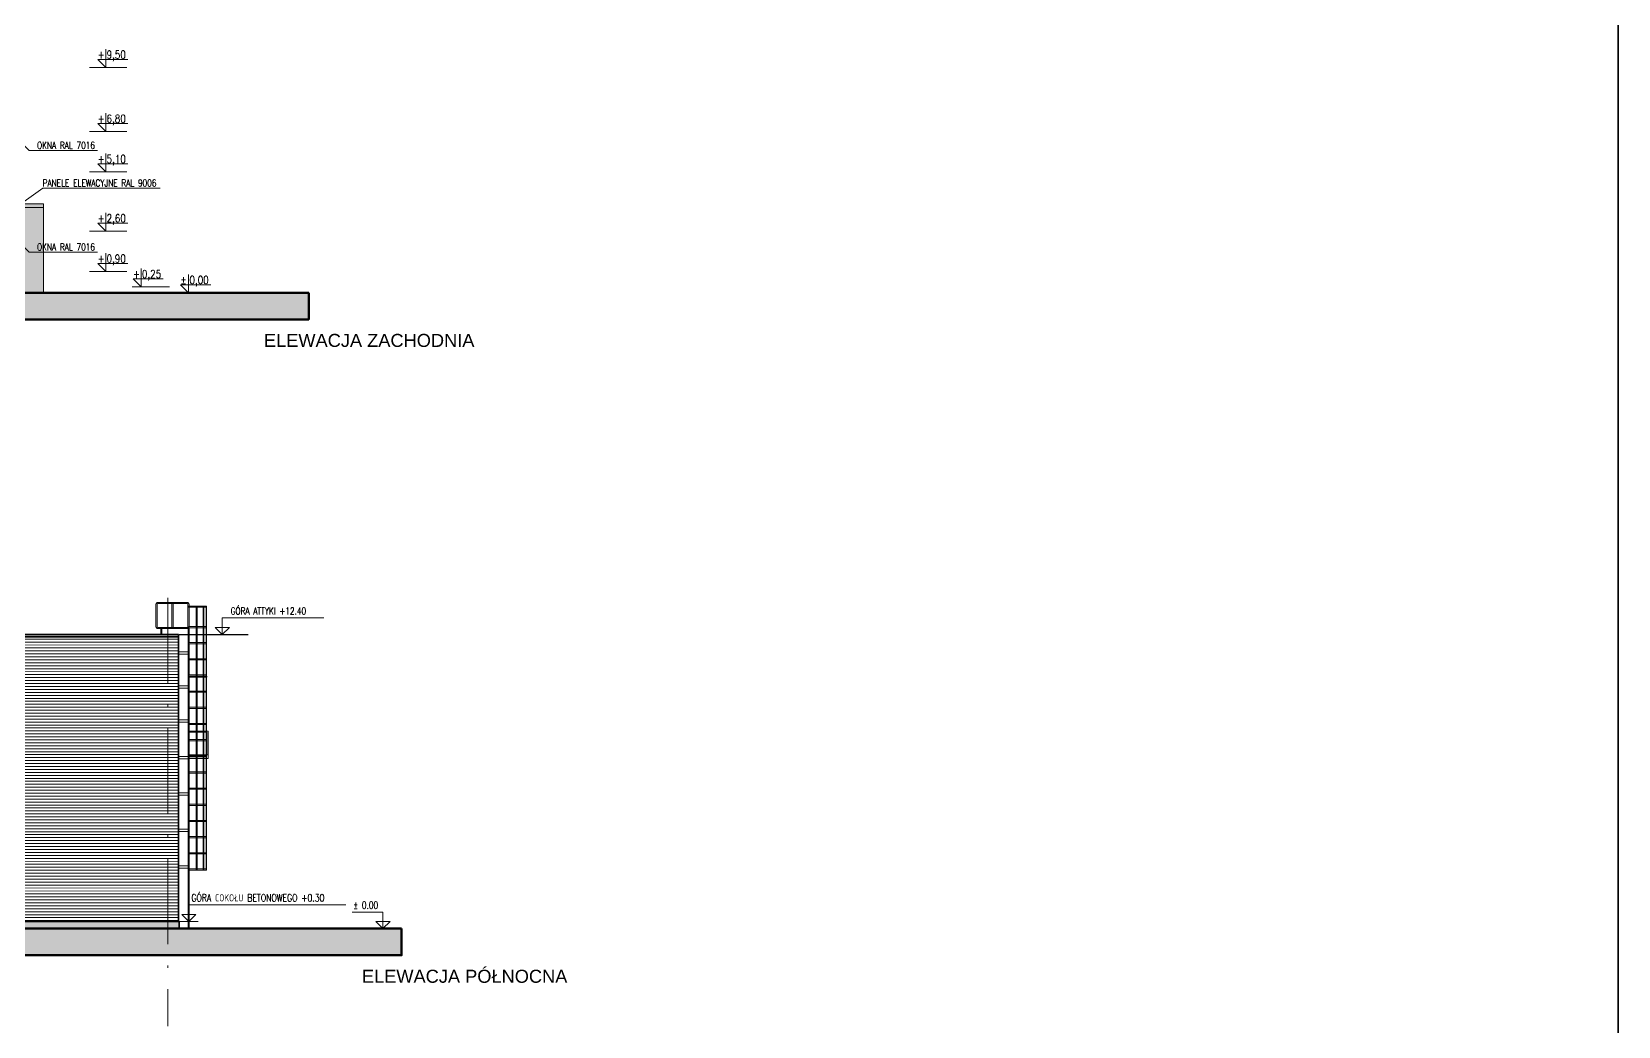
# Model space of a CAD drawing. Extents: x 6529560 to 6558080, y 5579316 to 5588131.
# Drawn here: x 6544031.3 to 6544098.2, y 5579545.4 to 5579587.4 of the extents above; entities that cross this region are included whole.
import ezdxf

# ---------------------------------------------------------------- set-up
doc = ezdxf.new("R2010")
doc.units = 0
doc.header["$MEASUREMENT"] = 0
for name, pattern in [('ACAD_ISO05W100', [33, 24, -3, 0, -3, 0, -3]), ('ACAD_ISO10W100', [18, 12, -3, 0, -3]), ('GR_SOLID', [0])]:
    doc.linetypes.add(name, pattern=pattern)
doc.layers.get('0').update_dxf_attribs({"color": 2, "linetype": 'CONTINUOUS', "lineweight": 5})
doc.layers.add('ARCH_BLACHA_7016', color=251, linetype='CONTINUOUS', lineweight=0, true_color=0x545454)
for name, color, linetype, lineweight in [('arch_drzwi i okna', 4, 'CONTINUOUS', 15), ('arch_linie widokowe', 4, 'CONTINUOUS', 13), ('arch_opisy', 20, 'CONTINUOUS', 13), ('arch_osie', 181, 'CONTINUOUS', 5), ('arch_powierzchnia', 6, 'CONTINUOUS', 35), ('arch_sciany murowane wewnetrzne', 20, 'CONTINUOUS', 25), ('arch_sciany_ocieplenie', 253, 'CONTINUOUS', 15), ('GESCHOSS_N8', 4, 'GR_SOLID', 18), ('RASTER_1_N9', 7, 'GR_SOLID', 18), ('STRICHART_0_N4', 4, 'GR_SOLID', 50), ('SYMBOL_N0', 7, 'GR_SOLID', 18), ('SYMBOL_N1', 7, 'GR_SOLID', 13)]:
    doc.layers.add(name, color=color, linetype=linetype, lineweight=lineweight)
doc.layers.add('RASTER_1_N0', color=160, linetype='ACAD_ISO05W100')
doc.styles.add('ARIAL', font='arial.ttf')
doc.styles.add('GR_STANDARD', font='simplex.shx')
doc.styles.add('ROMANS', font='romans.shx', dxfattribs={"width": 0.8})

# ---------------------------------------------------------------- blocks, each defined once
blk = doc.blocks.new('drabinka_scieta')
at = {"color": 0}
for p, q in [((-1.172, -0.4), (-1.173, -11.528)), ((-0.393, -0.4), (-1.172, -0.4)), ((-1.167, -0.4), (-1.168, -11.528)), ((-1.167, -0.4), (-1.167, -0.45)), ((-1.07, -0.45), (-1.167, -0.45)), ((-1.167, -0.582), (-1.167, -0.632)), ((-1.07, -0.4), (-1.07, -11.528)), ((-1.035, -0.4), (-1.035, -11.528)), ((-0.787, -0.45), (-1.035, -0.45)), ((-0.787, -0.4), (-0.787, -11.528)), ((-0.737, -0.4), (-0.737, -11.528)), ((-0.393, -0.45), (-0.737, -0.45)), ((-0.442, -0.332), (-0.442, -0.4)), ((-0.442, -0.45), (-0.442, -1.263)), ((-0.394, -1.301), (-0.394, -0.332)), ((-0.394, -0.4), (-0.394, -0.45)), ((0.874, -0.25), (-0.36, -0.25)), ((-0.36, -0.298), (0.874, -0.298)), ((0.908, -0.332), (0.908, -1.267)), ((0.956, -1.267), (0.956, -0.332)), ((-1.167, -1.081), (-1.167, -1.131)), ((-1.167, -1.263), (-1.167, -1.313)), ((-1.167, -1.263), (-1.167, -1.313)), ((-1.07, -1.263), (-1.167, -1.263)), ((-1.07, -1.313), (-1.167, -1.313)), ((-0.787, -1.263), (-1.035, -1.263)), ((-0.787, -1.313), (-1.035, -1.313)), ((-0.433, -1.263), (-0.737, -1.263)), ((-0.433, -1.313), (-0.737, -1.313)), ((-0.442, -1.313), (-0.442, -1.944)), ((-0.442, -1.313), (-0.442, -1.944)), ((-0.433, -1.263), (-0.433, -1.313)), ((-0.394, -1.301), (0.874, -1.301)), ((-1.167, -1.944), (-1.167, -1.994)), ((-1.07, -1.944), (-1.167, -1.944)), ((-1.07, -1.994), (-1.167, -1.994)), ((-0.787, -1.944), (-1.035, -1.944)), ((-0.787, -1.994), (-1.035, -1.994)), ((-0.433, -1.944), (-0.737, -1.944)), ((-0.433, -1.994), (-0.737, -1.994)), ((-0.442, -1.994), (-0.442, -2.613)), ((-0.442, -1.994), (-0.442, -2.625)), ((-0.433, -1.944), (-0.433, -1.994)), ((-0.397, -1.35), (-0.397, -14)), ((0.874, -1.35), (-0.394, -1.35)), ((-1.167, -2.625), (-1.167, -2.675)), ((-1.07, -2.625), (-1.167, -2.625)), ((-1.07, -2.675), (-1.167, -2.675)), ((-0.787, -2.625), (-1.035, -2.625)), ((-0.787, -2.675), (-1.035, -2.675)), ((-0.433, -2.625), (-0.737, -2.625)), ((-0.433, -2.675), (-0.737, -2.675)), ((-0.442, -2.675), (-0.442, -3.306)), ((-0.433, -2.625), (-0.433, -2.675)), ((0, -2.326), (-0.397, -2.326)), ((0, -2.426), (-0.397, -2.426)), ((-1.167, -3.356), (-1.167, -3.306)), ((-1.07, -3.306), (-1.167, -3.306)), ((-0.787, -3.306), (-1.035, -3.306)), ((-0.433, -3.306), (-0.737, -3.306)), ((-0.433, -3.356), (-0.433, -3.306)), ((-1.07, -3.356), (-1.167, -3.356)), ((-1.07, -3.987), (-1.167, -3.987)), ((-0.787, -3.356), (-1.035, -3.356)), ((-0.787, -3.987), (-1.035, -3.987)), ((-0.433, -3.356), (-0.737, -3.356)), ((-0.433, -3.987), (-0.737, -3.987)), ((-0.447, -3.356), (-0.447, -3.987)), ((-0.433, -3.987), (-0.433, -4.037)), ((0, -3.763), (-0.397, -3.763)), ((-0.397, -3.863), (-0.397, -3.763)), ((0, -3.863), (-0.397, -3.863)), ((-0.433, -4.037), (-1.172, -4.037)), ((-1.07, -4.668), (-1.167, -4.668)), ((-0.787, -4.668), (-1.035, -4.668)), ((-0.433, -4.668), (-0.737, -4.668)), ((-0.447, -4.037), (-0.447, -14)), ((-0.433, -4.668), (-0.433, -4.718)), ((-0.433, -4.718), (-1.172, -4.718)), ((-1.07, -5.349), (-1.167, -5.349)), ((-0.787, -5.349), (-1.035, -5.349)), ((-0.433, -5.349), (-0.737, -5.349)), ((-0.433, -5.349), (-0.433, -5.399)), ((0, -5.2), (-0.397, -5.2)), ((0, -5.3), (-0.397, -5.3)), ((-0.433, -5.399), (-1.172, -5.399)), ((-0.433, -6.08), (-1.172, -6.08)), ((-1.07, -6.03), (-1.167, -6.03)), ((-0.787, -6.03), (-1.035, -6.03)), ((-0.433, -6.03), (-0.737, -6.03)), ((-0.433, -6.03), (-0.433, -6.08)), ((-0.433, -6.761), (-1.172, -6.761)), ((-1.07, -6.711), (-1.167, -6.711)), ((-0.787, -6.711), (-1.035, -6.711)), ((-0.433, -6.711), (-0.737, -6.711)), ((-0.433, -6.711), (-0.433, -6.761)), ((0, -6.737), (-0.397, -6.737)), ((0, -6.837), (-0.397, -6.837)), ((-0.433, -7.442), (-1.173, -7.442)), ((-1.071, -7.392), (-1.167, -7.392)), ((-0.787, -7.392), (-1.035, -7.392)), ((-0.433, -7.392), (-0.737, -7.392)), ((-0.433, -7.392), (-0.433, -7.442)), ((-0.433, -8.123), (-1.173, -8.123)), ((-1.071, -8.073), (-1.167, -8.073)), ((-0.787, -8.073), (-1.035, -8.073)), ((-0.433, -8.073), (-0.737, -8.073)), ((-0.433, -8.073), (-0.433, -8.123)), ((0, -8.274), (-0.397, -8.274)), ((0, -8.374), (-0.397, -8.374)), ((-0.433, -8.804), (-1.173, -8.804)), ((-1.071, -8.754), (-1.167, -8.754)), ((-0.787, -8.754), (-1.035, -8.754)), ((-0.433, -8.754), (-0.737, -8.754)), ((-0.433, -8.754), (-0.433, -8.804)), ((-0.433, -9.485), (-1.173, -9.485)), ((-1.071, -9.435), (-1.167, -9.435)), ((-0.787, -9.435), (-1.035, -9.435)), ((-0.433, -9.435), (-0.737, -9.435)), ((-0.433, -9.435), (-0.433, -9.485)), ((0, -9.811), (-0.397, -9.811)), ((0, -9.911), (-0.397, -9.911)), ((-0.433, -10.166), (-1.173, -10.166)), ((-1.071, -10.116), (-1.167, -10.116)), ((-0.787, -10.116), (-1.035, -10.116)), ((-0.433, -10.116), (-0.737, -10.116)), ((-0.433, -10.116), (-0.433, -10.166)), ((-0.433, -10.847), (-1.173, -10.847)), ((-1.071, -10.797), (-1.167, -10.797)), ((-0.787, -10.797), (-1.035, -10.797)), ((-0.433, -10.797), (-0.737, -10.797)), ((-0.433, -10.797), (-0.433, -10.847)), ((0, -11.348), (-0.397, -11.348)), ((-0.434, -11.528), (-1.173, -11.528)), ((-1.071, -11.478), (-1.168, -11.478)), ((-0.788, -11.478), (-1.035, -11.478)), ((-0.434, -11.478), (-0.738, -11.478)), ((-0.434, -11.478), (-0.434, -11.528)), ((0, -11.448), (-0.397, -11.448))]:
    blk.add_line(p, q, dxfattribs=at)
for points in [[(0.232, -1.301), (0.282, -1.301), (0.282, -0.298), (0.232, -0.298)], [(0.701, -1.6), (0.751, -1.6), (0.751, -1.35), (0.701, -1.35)]]:
    blk.add_lwpolyline(points, close=True, dxfattribs=at)
for points in [[(-0.447, -3.4), (-1.197, -3.4), (-1.197, -3.35), (-0.447, -3.35)], [(-1.247, -5.723), (-1.247, -5.673), (-0.447, -5.673)], [(-1.197, -5.723), (-1.197, -6.673), (-1.247, -6.673), (-1.247, -5.723)], [(-0.447, -5.723), (-1.197, -5.723)], [(-0.447, -6.823), (-1.247, -6.823), (-1.247, -6.673), (-0.447, -6.673)]]:
    blk.add_lwpolyline(points, dxfattribs=at)
for centre, radius, start, end in [((-0.36, -0.332), 0.0823, 90, 180), ((-0.36, -0.332), 0.034, 90, 180), ((0.874, -0.332), 0.0823, 0, 90), ((0.874, -0.332), 0.034, 0, 90), ((0.874, -1.267), 0.0823, 270, 0), ((0.874, -1.267), 0.034, 270, 0)]:
    blk.add_arc(centre, radius, start, end, dxfattribs=at)
blk.add_open_spline([(-0.394, -1.35), (-0.398, -1.347), (-0.408, -1.341), (-0.423, -1.325), (-0.408, -1.31), (-0.398, -1.304), (-0.394, -1.301)], degree=3, dxfattribs=at)
blk = doc.blocks.new('2')
at = {"layer": 'arch_linie widokowe', "color": 7}
for p, q in [((372896, -207526, 22), (372896, -206753, 22)), ((373831, -207189, 22), (372558, -207189, 22)), ((372896, -207526, 22), (372558, -207189, 22)), ((373831, -209889, 22), (372558, -209889, 22)), ((372896, -210226, 22), (372558, -209889, 22)), ((372896, -210226, 22), (372896, -209453, 22)), ((372896, -211926, 22), (372896, -211153, 22)), ((373831, -211589, 22), (372558, -211589, 22)), ((372896, -211926, 22), (372558, -211589, 22)), ((373831, -214089, 22), (372558, -214089, 22)), ((372896, -214426, 22), (372558, -214089, 22)), ((372896, -214426, 22), (372896, -213653, 22)), ((372896, -216126, 22), (372896, -215353, 22)), ((373831, -215789, 22), (372558, -215789, 22)), ((372896, -216126, 22), (372558, -215789, 22)), ((374386, -216775), (374386, -216001)), ((375321, -216437), (374048, -216437)), ((374386, -216775), (374048, -216437)), ((377326, -216689, 22), (376054, -216689, 22)), ((376391, -217026, 22), (376054, -216689, 22)), ((376391, -217026, 22), (376391, -216253, 22))]:
    blk.add_line(p, q, dxfattribs=at)
at = {"layer": 'arch_linie widokowe', "color": 7, "linetype": 'Continuous'}
for p, q in [((373784, -207526, 22), (372206, -207526, 22)), ((373784, -210226, 22), (372206, -210226, 22)), ((373784, -211926, 22), (372206, -211926, 22)), ((373784, -214426, 22), (372206, -214426, 22)), ((373784, -216126, 22), (372206, -216126, 22)), ((375590, -216775), (374013, -216775))]:
    blk.add_line(p, q, dxfattribs=at)
for points in [[(357851, -207525), (369460, -207525), (369460, -210225), (357851, -210225)], [(357882, -208215), (360489, -208215), (360489, -207585), (357882, -207585)], [(360509, -208215), (363125, -208215), (363125, -207585), (360509, -207585)], [(363145, -208215), (365762, -208215), (365762, -207585), (363145, -207585)], [(365782, -208215), (368398, -208215), (368398, -207585), (365782, -207585)], [(368418, -208215), (369460, -208215), (369460, -207585), (368418, -207585)], [(357882, -208865), (360489, -208865), (360489, -208235), (357882, -208235)], [(360509, -208865), (363125, -208865), (363125, -208235), (360509, -208235)], [(363145, -208865), (365762, -208865), (365762, -208235), (363145, -208235)], [(365782, -208865), (368398, -208865), (368398, -208235), (365782, -208235)], [(368418, -208865), (369460, -208865), (369460, -208235), (368418, -208235)], [(357882, -209515), (360489, -209515), (360489, -208885), (357882, -208885)], [(360509, -209515), (363125, -209515), (363125, -208885), (360509, -208885)], [(363145, -209515), (365762, -209515), (365762, -208885), (363145, -208885)], [(365782, -209515), (368398, -209515), (368398, -208885), (365782, -208885)], [(368418, -209515), (369460, -209515), (369460, -208885), (368418, -208885)], [(357882, -210165), (360489, -210165), (360489, -209535), (357882, -209535)], [(360509, -210165), (363125, -210165), (363125, -209535), (360509, -209535)], [(363145, -210165), (365762, -210165), (365762, -209535), (363145, -209535)], [(365782, -210165), (368398, -210165), (368398, -209535), (365782, -209535)], [(368418, -210165), (369460, -210165), (369460, -209535), (368418, -209535)], [(357851, -211925), (369460, -211925), (369460, -214425), (357851, -214425)], [(357882, -212565), (360489, -212565), (360489, -211985), (357882, -211985)], [(360509, -212565), (363125, -212565), (363125, -211985), (360509, -211985)], [(363145, -212565), (365762, -212565), (365762, -211985), (363145, -211985)], [(365782, -212565), (368398, -212565), (368398, -211985), (365782, -211985)], [(368418, -212565), (369460, -212565), (369460, -211985), (368418, -211985)], [(357882, -213165), (360489, -213165), (360489, -212585), (357882, -212585)], [(360509, -213165), (363125, -213165), (363125, -212585), (360509, -212585)], [(363145, -213165), (365762, -213165), (365762, -212585), (363145, -212585)], [(365782, -213165), (368398, -213165), (368398, -212585), (365782, -212585)], [(368418, -213165), (369460, -213165), (369460, -212585), (368418, -212585)], [(357882, -213765), (360489, -213765), (360489, -213185), (357882, -213185)], [(360509, -213765), (363125, -213765), (363125, -213185), (360509, -213185)], [(363145, -213765), (365762, -213765), (365762, -213185), (363145, -213185)], [(365782, -213765), (368398, -213765), (368398, -213185), (365782, -213185)], [(368418, -213765), (369460, -213765), (369460, -213185), (368418, -213185)], [(357882, -214365), (360489, -214365), (360489, -213785), (357882, -213785)], [(360509, -214365), (363125, -214365), (363125, -213785), (360509, -213785)], [(363145, -214365), (365762, -214365), (365762, -213785), (363145, -213785)], [(365782, -214365), (368398, -214365), (368398, -213785), (365782, -213785)], [(368418, -214365), (369460, -214365), (369460, -213785), (368418, -213785)], [(357851, -216125), (363575, -216125), (363575, -216925), (357851, -216925)], [(364627, -216125), (369460, -216125), (369460, -216925), (364627, -216925)], [(357882, -216765), (360489, -216765), (360489, -216185), (357882, -216185)], [(360509, -216765), (363125, -216765), (363125, -216185), (360509, -216185)], [(363145, -216765), (363555, -216765), (363555, -216185), (363145, -216185)], [(364646, -216765), (365762, -216765), (365762, -216185), (364646, -216185)], [(365782, -216765), (368398, -216765), (368398, -216185), (365782, -216185)], [(368418, -216765), (369460, -216765), (369460, -216185), (368418, -216185)]]:
    blk.add_lwpolyline(points, close=True, dxfattribs=at)
at = {"layer": 'arch_linie widokowe', "color": 7, "linetype": 'Continuous', "elevation": 22}
blk.add_lwpolyline([(369460, -207526), (369460, -210226)], dxfattribs=at)
at = {"layer": 'arch_linie widokowe', "color": 7, "style": 'ROMANS', "width": 0.8}
for s, height, p in [('+', 338, (372555, -207155, 22)), ('9,50', 337.5, (372934, -207155, 22)), ('+', 338, (372555, -209855, 22)), ('6,80', 337.5, (372934, -209855, 22)), ('+', 338, (372555, -211555, 22)), ('5,10', 337.5, (372934, -211555, 22)), ('+', 338, (372555, -214055, 22)), ('2,60', 337.5, (372934, -214055, 22)), ('0,90', 337.5, (372934, -215755, 22)), ('+', 338, (372555, -215755, 22)), ('+', 338, (374045, -216404)), ('0,25', 337.5, (374424, -216404)), ('%%P', 337.5, (376051, -216655, 22)), ('0,00', 337.5, (376430, -216655, 22))]:
    blk.add_text(s, height=height, dxfattribs=at).set_placement(p)

msp = doc.modelspace()

# ---------------------------------------------------------------- hatches: boundary and pattern name
at = {"layer": 'ARCH_BLACHA_7016'}
h = msp.add_hatch(dxfattribs=at)
h.set_pattern_fill('LINE', color=256)
h.set_pattern_definition([(0, (2952.09783, -1380.60677), (0, 0.125), [])])
h.paths.add_polyline_path([(6544037.4615, 5579549.8595), (6544037.4615, 5579561.8595), (6543928.5415, 5579561.8595), (6543928.5415, 5579549.8595), (6544005.6165, 5579549.8595), (6544005.6165, 5579551.6845), (6544006.7515, 5579551.6845), (6544006.7515, 5579549.8595)])
at = {"layer": 'arch_drzwi i okna', "true_color": 0x8f1a95}
h = msp.add_hatch(color=214, dxfattribs=at)
h.dxf.hatch_style = 1
h.paths.add_polyline_path([(6544030.9511, 5579579.9651), (6544031.7615, 5579579.9651), (6544031.7615, 5579580.1151), (6544030.9511, 5579580.1151)])
h.paths.add_polyline_path([(6544031.7615, 5579576.3651), (6544030.9511, 5579576.3651), (6544030.9512, 5579577.2651), (6544030.6318, 5579577.2652), (6544030.6318, 5579578.9652), (6544030.9511, 5579578.9651), (6544030.9511, 5579579.9651), (6544031.7615, 5579579.9651)])
at = {"layer": 'arch_sciany_ocieplenie'}
h = msp.add_hatch(color=256, dxfattribs=at)
h.dxf.hatch_style = 1
h.paths.add_polyline_path([(6544037.4615, 5579561.8595), (6543928.5415, 5579561.8595), (6543928.5415, 5579561.9595), (6544037.4615, 5579561.9595)])
at = {"layer": 'GESCHOSS_N8'}
h = msp.add_hatch(color=253, dxfattribs=at)
h.dxf.hatch_style = 1
h.paths.add_polyline_path([(6544006.7515, 5579549.8595), (6544037.4915, 5579549.8595), (6544037.4915, 5579549.5595), (6544006.7515, 5579549.5595)])
h.paths.add_polyline_path([(6543928.5115, 5579549.8595), (6544005.6165, 5579549.8595), (6544005.6165, 5579549.5595), (6543928.5115, 5579549.5595)])
at = {"layer": 'STRICHART_0_N4'}
for points in [[(6544042.9474, 5579576.3651), (6544004.391, 5579576.3651), (6543964.191, 5579576.3651), (6543921.6888, 5579576.3651), (6543921.6888, 5579575.2425), (6544042.9474, 5579575.2425)], [(6544046.8667, 5579549.5595), (6544004.356, 5579549.5595), (6543964.191, 5579549.5595), (6543921.6888, 5579549.5595), (6543921.6888, 5579548.4369), (6544046.8667, 5579548.4369)]]:
    msp.add_hatch(color=256, dxfattribs=at).paths.add_polyline_path(points)

# ---------------------------------------------------------------- linework, layer by layer
at = {"layer": 'arch_drzwi i okna', "color": 7}
for points in [[(6544031.7615, 5579576.3651), (6544030.9511, 5579576.3651), (6544030.9512, 5579577.2651), (6544030.6318, 5579577.2652), (6544030.6318, 5579578.9652), (6544030.9511, 5579578.9651), (6544030.9511, 5579579.9651), (6544031.7615, 5579579.9651)], [(6544030.9511, 5579579.9651), (6544031.7615, 5579579.9651), (6544031.7615, 5579580.1151), (6544030.9511, 5579580.1151)]]:
    msp.add_lwpolyline(points, close=True, dxfattribs=at)
at = {"layer": 'arch_osie', "linetype": 'ACAD_ISO10W100', "ltscale": 0.3, "extrusion": (4.94832e-09, 8.0265e-10, 1), "elevation": 0}
msp.add_lwpolyline([(6544037.0015, 5579563.5074), (6544037.0015, 5579545.4444)], dxfattribs=at)
at = {"layer": 'arch_powierzchnia'}
for points in [[(6543241.5105, 5579440.4581), (6544098.1793, 5579440.4581), (6544098.1793, 5579693.1461), (6543241.5105, 5579693.1461)], [(6544037.4615, 5579549.8595), (6544037.4615, 5579561.8595), (6543928.5415, 5579561.8595), (6543928.5415, 5579549.8595), (6544005.6165, 5579549.8595), (6544005.6165, 5579551.6845), (6544006.7515, 5579551.6845), (6544006.7515, 5579549.8595)], [(6544006.7515, 5579549.8595), (6544037.4915, 5579549.8595), (6544037.4915, 5579549.5595), (6544006.7515, 5579549.5595)]]:
    msp.add_lwpolyline(points, close=True, dxfattribs=at)
at = {"layer": 'arch_sciany murowane wewnetrzne'}
for points in [[(6544037.4615, 5579561.9595), (6543928.5415, 5579561.9595), (6543928.5415, 5579549.8595), (6544005.6165, 5579549.8595), (6544005.6165, 5579551.6845), (6544006.7515, 5579551.6845), (6544006.7515, 5579549.8595), (6544037.4615, 5579549.8595)], [(6544037.4615, 5579561.8595), (6543928.5415, 5579561.8595), (6543928.5415, 5579561.9595), (6544037.4615, 5579561.9595)], [(6544037.4915, 5579549.8595), (6544006.7515, 5579549.8595), (6544006.7515, 5579549.5595), (6544037.4915, 5579549.5595)]]:
    msp.add_lwpolyline(points, close=True, dxfattribs=at)
at = {"layer": 'RASTER_1_N0'}
msp.add_line((6544037.4919, 5579561.9597), (6544040.3889, 5579561.9597), dxfattribs=at)
at = {"layer": 'RASTER_1_N9'}
msp.add_line((6544037.4919, 5579561.9597), (6544040.3889, 5579561.9597), dxfattribs=at)
at = {"layer": 'STRICHART_0_N4'}
for points in [[(6544042.9474, 5579576.3651), (6544004.391, 5579576.3651), (6544004.391, 5579576.3651), (6543964.191, 5579576.3651), (6543964.191, 5579576.3651), (6543921.6888, 5579576.3651), (6543921.6888, 5579575.2425), (6544042.9474, 5579575.2425)], [(6544046.8667, 5579549.5595), (6544004.356, 5579549.5595), (6544004.356, 5579549.5595), (6543964.191, 5579549.5595), (6543964.191, 5579549.5595), (6543921.6888, 5579549.5595), (6543921.6888, 5579548.4369), (6544046.8667, 5579548.4369)]]:
    msp.add_lwpolyline(points, close=True, dxfattribs=at)
at = {"layer": 'SYMBOL_N0'}
for p, q in [((6544039.7052, 5579561.9597), (6544038.9052, 5579561.9597)), ((6544038.2915, 5579549.8595), (6544037.4915, 5579549.8595))]:
    msp.add_line(p, q, dxfattribs=at)
for points in [[(6544039.3052, 5579562.2597), (6544039.3052, 5579561.9597), (6544039.0052, 5579562.2597), (6544039.3052, 5579562.2597)], [(6544039.3052, 5579562.2597), (6544039.6052, 5579562.2597), (6544039.3052, 5579561.9597), (6544039.3052, 5579562.2597)], [(6544037.8915, 5579550.1595), (6544037.8915, 5579549.8595), (6544037.5915, 5579550.1595), (6544037.8915, 5579550.1595)], [(6544037.8915, 5579550.1595), (6544038.1915, 5579550.1595), (6544037.8915, 5579549.8595), (6544037.8915, 5579550.1595)], [(6544046.08, 5579549.8595), (6544045.78, 5579549.8595), (6544046.08, 5579549.5595), (6544046.08, 5579549.8595)], [(6544046.08, 5579549.8595), (6544046.08, 5579549.5595), (6544046.38, 5579549.8595), (6544046.08, 5579549.8595)]]:
    msp.add_lwpolyline(points, dxfattribs=at)
at = {"layer": 'SYMBOL_N0', "extrusion": (0, 0, -1)}
for points in [[(-6544043.5865, 5579562.6597), (-6544039.3052, 5579562.6597), (-6544039.3052, 5579561.9597)], [(-6544044.508, 5579550.5595), (-6544037.8915, 5579550.5595), (-6544037.8915, 5579549.8595)], [(-6544044.7866, 5579550.2595), (-6544046.08, 5579550.2595), (-6544046.08, 5579549.5595)]]:
    msp.add_lwpolyline(points, dxfattribs=at)
at = {"layer": 'SYMBOL_N1', "extrusion": (0, 0, -1)}
for points in [[(-6544034.0432, 5579582.3614), (-6544031.1533, 5579582.3614), (-6544030.6318, 5579582.9151)], [(-6544034.0432, 5579578.0729), (-6544031.1533, 5579578.0729), (-6544030.6318, 5579578.6065)]]:
    msp.add_lwpolyline(points, dxfattribs=at)
at = {"layer": 'SYMBOL_N1'}
msp.add_lwpolyline([(6544036.6799, 5579580.7705), (6544031.7329, 5579580.7705), (6544030.9511, 5579580.2137)], dxfattribs=at)

# ---------------------------------------------------------------- block references
at = {"xscale": 0.001, "yscale": 0.001, "zscale": 0.001}
msp.add_blockref('2', (6543661.491, 5579793.3899), dxfattribs=at)
at = {"layer": 'arch_drzwi i okna', "color": 7, "xscale": -1}
msp.add_blockref('drabinka_scieta', (6544037.4615, 5579563.559), dxfattribs=at)

# ---------------------------------------------------------------- texts
at = {"layer": 'arch_opisy', "linetype": 'Continuous', "extrusion": (-4.94824e-09, 8.03157e-10, 1), "char_height": 0.55, "attachment_point": 3, "text_direction": (1, -0.000102, 0), "style": 'ARIAL'}
for s, insert in [('\\pi0.51792;ELEWACJA ZACHODNIA', (6544049.9383, 5579574.6312, -1.5273)), ('\\pi0.51792;ELEWACJA PÓŁNOCNA', (6544053.8575, 5579547.8256, -1.5273))]:
    msp.add_mtext_dynamic_manual_height_columns(s, width=16.300417, gutter_width=12.5, heights=[0], dxfattribs=dict(at, insert=insert))
at = {"layer": 'SYMBOL_N1', "style": 'GR_STANDARD'}
for s, width, p in [('OKNA RAL 7016', 0.757018, (6544031.4908, 5579582.4285, -0.8355)), ('PANELE ELEWACYJNE RAL 9006', 0.757018, (6544031.7283, 5579580.8377, -7.4551)), ('OKNA RAL 7016', 0.757018, (6544031.4908, 5579578.14, -7.376)), ('GÓRA ATTYKI +12.40', 0.757018, (6544039.6563, 5579562.7997, 6.5405)), ('GÓRA COKOŁU BETONOWEGO +0.30', 0.789683, (6544038.0025, 5579550.7079, 6.5405)), ('%%P 0.00', 0.757018, (6544044.8226, 5579550.3996, 6.5405))]:
    msp.add_text(s, height=0.3, dxfattribs=dict(at, width=width)).set_placement(p)

doc.saveas('drawing.dxf')
